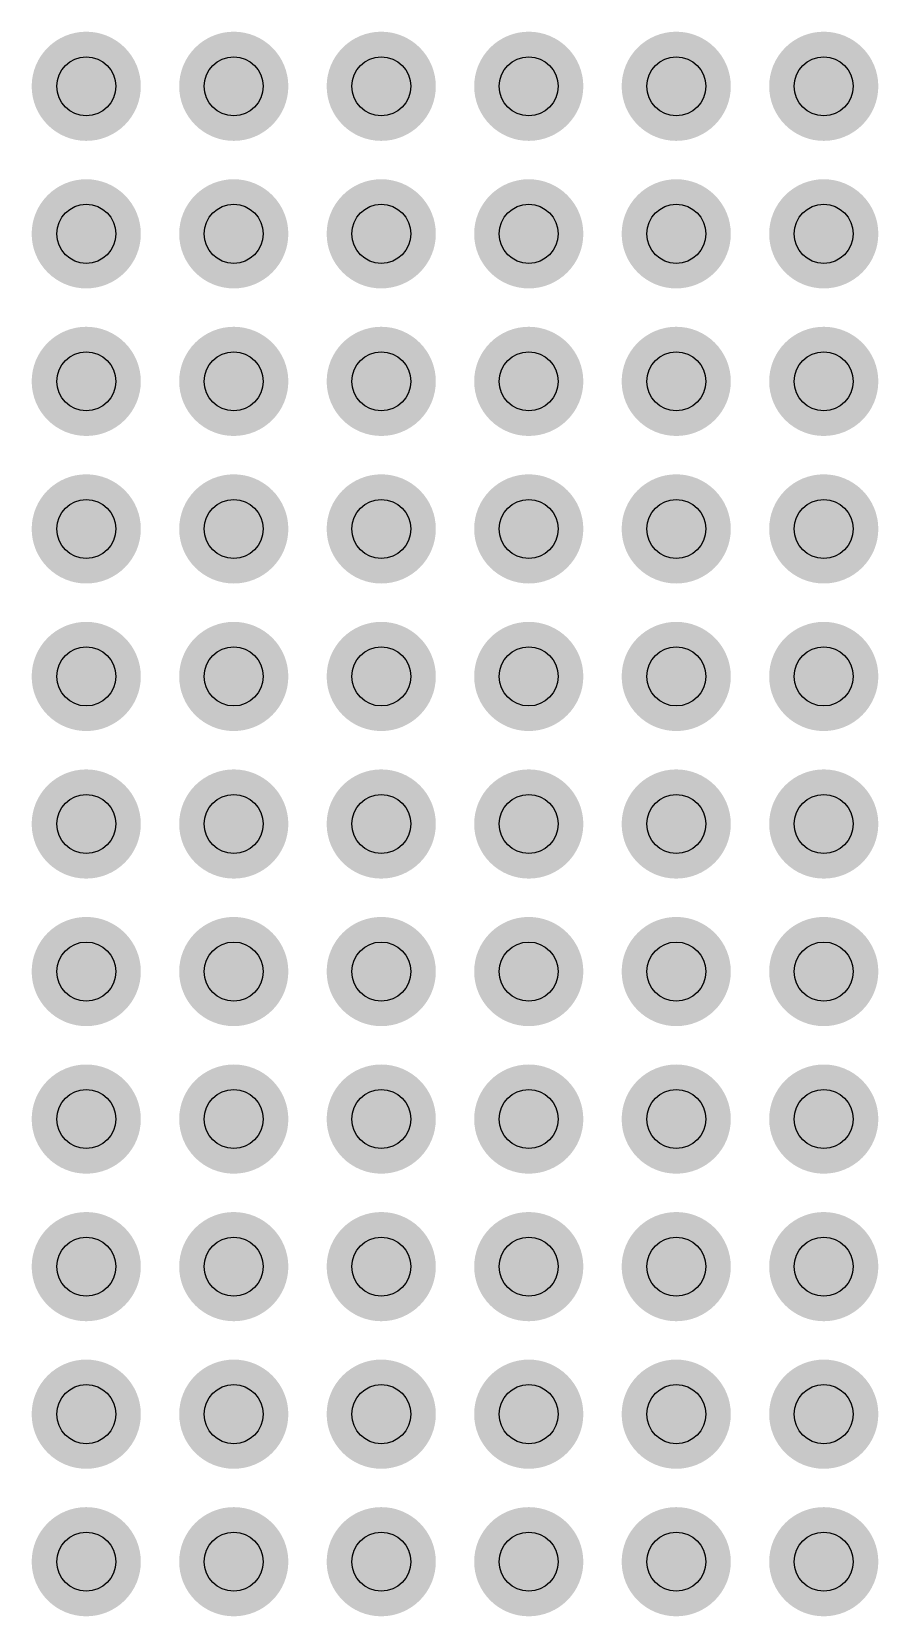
# Model space of a CAD drawing. Extents: x -27 to 84, y -12 to 86.
# Drawn here: x 54.94 to 69.52, y 33.35 to 60.63 of the extents above; entities that cross this region are included whole.
import ezdxf

# ---------------------------------------------------------------- set-up
doc = ezdxf.new("R2010")
doc.units = 0
doc.layers.add('18', color=110, linetype='CONTINUOUS')
doc.layers.add('44', color=253, linetype='CONTINUOUS')

# ---------------------------------------------------------------- blocks, each defined once
blk = doc.blocks.new('ROUNDV')
at = {"const_width": 0.5}
blk.add_lwpolyline([(0, -0.25, 1), (0, 0.25, 1), (0, -0.25)], format="xyb", dxfattribs=at)

msp = doc.modelspace()

# ---------------------------------------------------------------- linework, layer by layer
at = {"layer": '44'}
for centre in [(55.88, 59.69), (58.42, 59.69), (60.96, 59.69), (63.5, 59.69), (66.04, 59.69), (68.58, 59.69), (55.88, 57.15), (58.42, 57.15), (60.96, 57.15), (63.5, 57.15), (66.04, 57.15), (68.58, 57.15), (55.88, 54.61), (58.42, 54.61), (60.96, 54.61), (63.5, 54.61), (66.04, 54.61), (68.58, 54.61), (55.88, 52.07), (58.42, 52.07), (60.96, 52.07), (63.5, 52.07), (66.04, 52.07), (68.58, 52.07), (55.88, 49.53), (58.42, 49.53), (60.96, 49.53), (63.5, 49.53), (66.04, 49.53), (68.58, 49.53), (55.88, 46.99), (58.42, 46.99), (60.96, 46.99), (63.5, 46.99), (66.04, 46.99), (68.58, 46.99), (55.88, 44.45), (58.42, 44.45), (60.96, 44.45), (63.5, 44.45), (66.04, 44.45), (68.58, 44.45), (55.88, 41.91), (58.42, 41.91), (60.96, 41.91), (63.5, 41.91), (66.04, 41.91), (68.58, 41.91), (55.88, 39.37), (58.42, 39.37), (60.96, 39.37), (63.5, 39.37), (66.04, 39.37), (68.58, 39.37), (55.88, 36.83), (58.42, 36.83), (60.96, 36.83), (63.5, 36.83), (66.04, 36.83), (68.58, 36.83), (55.88, 34.29), (58.42, 34.29), (60.96, 34.29), (63.5, 34.29), (66.04, 34.29), (68.58, 34.29)]:
    msp.add_circle(centre, 0.508, dxfattribs=at)

# ---------------------------------------------------------------- block references
at = {"layer": '18', "xscale": 1.8796, "yscale": 1.8796}
for p in [(55.88, 59.69), (55.88, 59.69), (58.42, 59.69), (58.42, 59.69), (60.96, 59.69), (60.96, 59.69), (63.5, 59.69), (63.5, 59.69), (66.04, 59.69), (66.04, 59.69), (68.58, 59.69), (68.58, 59.69), (55.88, 57.15), (55.88, 57.15), (58.42, 57.15), (58.42, 57.15), (60.96, 57.15), (60.96, 57.15), (63.5, 57.15), (63.5, 57.15), (66.04, 57.15), (66.04, 57.15), (68.58, 57.15), (68.58, 57.15), (55.88, 54.61), (55.88, 54.61), (58.42, 54.61), (58.42, 54.61), (60.96, 54.61), (60.96, 54.61), (63.5, 54.61), (63.5, 54.61), (66.04, 54.61), (66.04, 54.61), (68.58, 54.61), (68.58, 54.61), (55.88, 52.07), (55.88, 52.07), (58.42, 52.07), (58.42, 52.07), (60.96, 52.07), (60.96, 52.07), (63.5, 52.07), (63.5, 52.07), (66.04, 52.07), (66.04, 52.07), (68.58, 52.07), (68.58, 52.07), (55.88, 49.53), (55.88, 49.53), (58.42, 49.53), (58.42, 49.53), (60.96, 49.53), (60.96, 49.53), (63.5, 49.53), (63.5, 49.53), (66.04, 49.53), (66.04, 49.53), (68.58, 49.53), (68.58, 49.53), (55.88, 46.99), (55.88, 46.99), (58.42, 46.99), (58.42, 46.99), (60.96, 46.99), (60.96, 46.99), (63.5, 46.99), (63.5, 46.99), (66.04, 46.99), (66.04, 46.99), (68.58, 46.99), (68.58, 46.99), (55.88, 44.45), (55.88, 44.45), (58.42, 44.45), (58.42, 44.45), (60.96, 44.45), (60.96, 44.45), (63.5, 44.45), (63.5, 44.45), (66.04, 44.45), (66.04, 44.45), (68.58, 44.45), (68.58, 44.45), (55.88, 41.91), (55.88, 41.91), (58.42, 41.91), (58.42, 41.91), (60.96, 41.91), (60.96, 41.91), (63.5, 41.91), (63.5, 41.91), (66.04, 41.91), (66.04, 41.91), (68.58, 41.91), (68.58, 41.91), (55.88, 39.37), (55.88, 39.37), (58.42, 39.37), (58.42, 39.37), (60.96, 39.37), (60.96, 39.37), (63.5, 39.37), (63.5, 39.37), (66.04, 39.37), (66.04, 39.37), (68.58, 39.37), (68.58, 39.37), (55.88, 36.83), (55.88, 36.83), (58.42, 36.83), (58.42, 36.83), (60.96, 36.83), (60.96, 36.83), (63.5, 36.83), (63.5, 36.83), (66.04, 36.83), (66.04, 36.83), (68.58, 36.83), (68.58, 36.83), (55.88, 34.29), (55.88, 34.29), (58.42, 34.29), (58.42, 34.29), (60.96, 34.29), (60.96, 34.29), (63.5, 34.29), (63.5, 34.29), (66.04, 34.29), (66.04, 34.29), (68.58, 34.29), (68.58, 34.29)]:
    msp.add_blockref('ROUNDV', p, dxfattribs=at)

doc.saveas('drawing.dxf')
